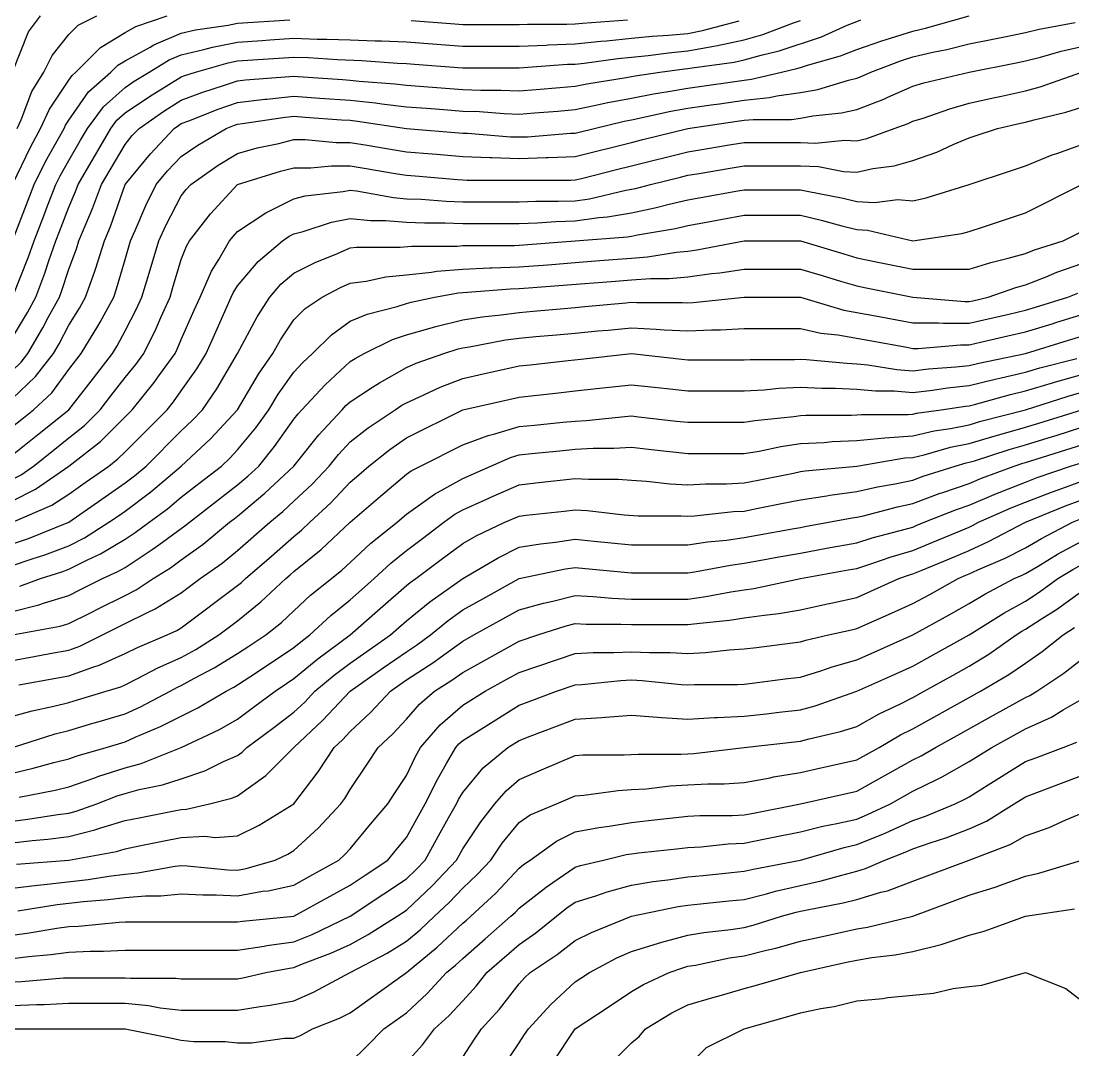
# Model space of a CAD drawing. Header units: inches. Extents: x 794995 to 811195, y 2485918 to 2508058.
# Drawn here: x 806880 to 807440, y 2499137 to 2499686 of the extents above; entities that cross this region are included whole.
import ezdxf

# ---------------------------------------------------------------- set-up
doc = ezdxf.new("R2010")
doc.units = ezdxf.units.IN
doc.header["$MEASUREMENT"] = 0
doc.layers.add('contour', color=7, linetype='Continuous')

msp = doc.modelspace()

# ---------------------------------------------------------------- linework, layer by layer
at = {"layer": 'contour'}
for points in [[(806875.16, 2499658.36), (806883.73, 2499679.79), (806890.16, 2499688.36)], [(806875.16, 2499598.36), (806884.89, 2499618.63), (806890.16, 2499628.36), (806894.87, 2499638.65), (806905.16, 2499654.08), (806906.92, 2499656.6), (806908.91, 2499658.36), (806922.03, 2499671.49), (806935.16, 2499679.36), (806940.97, 2499682.56), (806957.66, 2499688.36)], [(806875.16, 2499484.36), (806887.47, 2499496.05), (806896.98, 2499508.36), (806900.02, 2499513.5), (806905.16, 2499523.36), (806910.97, 2499532.56), (806914.16, 2499538.36), (806919.01, 2499552.21), (806919.64, 2499553.88), (806924.25, 2499568.36), (806927.42, 2499576.1), (806935.16, 2499598.36), (806948.71, 2499614.81), (806961.41, 2499628.36), (806963.62, 2499629.9), (806965.16, 2499630.86), (806969.16, 2499632.36), (806984.87, 2499638.65), (806995.16, 2499642.21), (807009.64, 2499643.88), (807010.76, 2499643.96), (807025.16, 2499645.5), (807039.01, 2499644.51), (807055.16, 2499643.36), (807068.71, 2499641.91), (807072.12, 2499641.4), (807085.16, 2499639.9), (807095.87, 2499639.08), (807105.16, 2499638.36), (807115.16, 2499637.59), (807124.05, 2499637.25), (807137.33, 2499636.19), (807145.16, 2499635.86), (807153.34, 2499636.54), (807165.93, 2499637.59), (807175.16, 2499638.36), (807187.79, 2499640.99), (807191.61, 2499641.91), (807205.16, 2499644.51), (807216.77, 2499646.75), (807224.72, 2499647.93), (807235.16, 2499649.79), (807242.66, 2499650.86), (807260.16, 2499653.36), (807265.16, 2499654.08), (807269.03, 2499654.49), (807285.16, 2499658.36), (807293.28, 2499660.24), (807295.16, 2499660.86), (807298.91, 2499662.11), (807316.59, 2499666.93), (807325.16, 2499670.36), (807338.49, 2499675.03), (807343.16, 2499676.36), (807355.16, 2499680.18), (807361.83, 2499681.69), (807385.16, 2499688.36)], [(806877.66, 2499628.36), (806879.77, 2499632.98), (806885.5, 2499648.02), (806891.83, 2499658.36), (806896.27, 2499667.25), (806905.16, 2499678.36), (806910.16, 2499683.36), (806920.16, 2499688.36)], [(806875.16, 2499568.36), (806883.49, 2499590.03), (806886.7, 2499598.36), (806892.85, 2499610.67), (806899.7, 2499622.91), (806902.66, 2499628.36), (806903.45, 2499630.08), (806905.16, 2499632.65), (806915.75, 2499647.77), (806927.66, 2499658.36), (806931.41, 2499662.11), (806935.16, 2499664.36), (806948.49, 2499671.7), (806950.56, 2499672.96), (806965.16, 2499679.13), (806972.66, 2499680.86), (806990.16, 2499683.36), (806995.16, 2499684.36), (807023.02, 2499686.22)], [(806875.16, 2499499.36), (806879.77, 2499503.75), (806883.34, 2499508.36), (806891.44, 2499522.08), (806894.25, 2499527.45), (806900.16, 2499538.36), (806901.52, 2499542), (806905.16, 2499553.36), (806909.3, 2499564.22), (806910.61, 2499568.36), (806914.39, 2499577.59), (806917.89, 2499585.63), (806922.66, 2499598.36), (806927.26, 2499606.26), (806935.16, 2499619.79), (806939.03, 2499624.49), (806942.66, 2499628.36), (806955.93, 2499637.59), (806965.16, 2499643.36), (806976.07, 2499647.45), (806988.1, 2499651.3), (806995.16, 2499653.75), (806999.3, 2499654.22), (807022.76, 2499655.96), (807025.16, 2499656.22), (807027.47, 2499656.05), (807051.16, 2499654.36), (807055.16, 2499654.08), (807059.96, 2499653.56), (807078.95, 2499652.15), (807085.16, 2499651.44), (807115.16, 2499649.13), (807124.76, 2499648.76), (807135.56, 2499648.76), (807145.16, 2499648.36), (807154.39, 2499649.13), (807166.98, 2499650.18), (807175.16, 2499650.86), (807181.37, 2499652.15), (807202.3, 2499655.5), (807205.16, 2499656.05), (807207.09, 2499656.43), (807220.16, 2499658.36), (807233.45, 2499660.08), (807235.16, 2499660.24), (807237.47, 2499660.67), (807259.87, 2499663.66), (807265.16, 2499664.79), (807274.16, 2499667.36), (807283.91, 2499669.61), (807306.41, 2499677.11), (807320.16, 2499683.36), (807325.16, 2499685.36), (807327.38, 2499686.14)], [(806875.16, 2499516.93), (806883.27, 2499530.25), (806887.66, 2499538.36), (806892.43, 2499551.09), (806894.57, 2499557.77), (806898.24, 2499568.36), (806900.16, 2499573.36), (806905.16, 2499586.36), (806908.8, 2499594.72), (806910.16, 2499598.36), (806917.16, 2499610.36), (806919.37, 2499614.15), (806927.66, 2499628.36), (806930.87, 2499632.65), (806935.16, 2499636.54), (806948.13, 2499645.39), (806958.49, 2499651.69), (806965.16, 2499655.86), (806966.98, 2499656.54), (806972.66, 2499658.36), (806990.16, 2499663.36), (806995.16, 2499664.36), (807025.16, 2499666.36), (807032.9, 2499666.1), (807048.49, 2499665.03), (807061.37, 2499664.57), (807080.36, 2499663.16), (807085.16, 2499662.98), (807089.45, 2499662.65), (807112.66, 2499660.86), (807115.16, 2499660.67), (807145.16, 2499660.67), (807147.56, 2499660.76), (807171.02, 2499662.5), (807175.16, 2499662.65), (807179.96, 2499663.16), (807197.89, 2499665.63), (807205.16, 2499666.36), (807214.05, 2499667.25), (807224.87, 2499668.65), (807235.16, 2499669.61), (807249.01, 2499672.21), (807251.04, 2499672.48), (807265.16, 2499675.5), (807275.16, 2499678.36), (807291.41, 2499684.61), (807295.16, 2499685.86)], [(806875.16, 2499538.36), (806883.73, 2499559.79), (806886.7, 2499568.36), (806891.83, 2499581.7), (806893.91, 2499587.11), (806898.24, 2499598.36), (806900.54, 2499602.98), (806905.16, 2499611.22), (806911.47, 2499622.05), (806915.16, 2499628.36), (806923.73, 2499639.79), (806935.16, 2499650.18), (806940.02, 2499653.5), (806948.02, 2499658.36), (806958.67, 2499664.85), (806965.16, 2499667.59), (806977.16, 2499670.36), (806981.83, 2499671.7), (806995.16, 2499674.36), (807008.28, 2499675.24), (807012.3, 2499675.5), (807025.16, 2499676.36), (807037.57, 2499675.95), (807042.74, 2499675.95), (807055.16, 2499675.5), (807068.49, 2499675.03), (807071.83, 2499675.03), (807085.16, 2499674.51), (807115.16, 2499672.21), (807145.16, 2499672.21), (807159.56, 2499672.76), (807160.68, 2499672.84), (807175.16, 2499673.36), (807188.71, 2499674.81), (807191.83, 2499675.03), (807205.16, 2499676.36), (807216.07, 2499677.45), (807224.81, 2499678.02), (807235.16, 2499678.99), (807243.05, 2499680.47), (807262.43, 2499685.63)], [(806875.16, 2499469.36), (806880.16, 2499473.36), (806886.41, 2499478.36), (806896.07, 2499487.45), (806905.16, 2499499.79), (806911.83, 2499508.36), (806920.68, 2499522.84), (806921.83, 2499525.03), (806929.16, 2499538.36), (806930.71, 2499542.81), (806935.16, 2499558.36), (806938.16, 2499568.36), (806940.61, 2499573.82), (806946.27, 2499587.25), (806951.83, 2499598.36), (806957.89, 2499605.63), (806965.16, 2499613.36), (806974.05, 2499619.47), (806989.16, 2499628.36), (806993.45, 2499630.08), (806995.16, 2499630.67), (806997.77, 2499630.97), (807019.35, 2499634.17), (807025.16, 2499634.79), (807031.16, 2499634.36), (807050.54, 2499632.98), (807055.16, 2499632.65), (807059.03, 2499632.23), (807085.16, 2499628.36), (807115.16, 2499625.86), (807117.77, 2499625.75), (807140.71, 2499623.92), (807145.16, 2499623.75), (807149.6, 2499623.92), (807172.55, 2499625.75), (807175.16, 2499625.86), (807177.16, 2499626.36), (807185.16, 2499628.36), (807201.29, 2499632.23), (807205.16, 2499632.98), (807210.87, 2499634.08), (807226.07, 2499637.45), (807235.16, 2499639.08), (807247.66, 2499640.86), (807252.03, 2499641.49), (807265.16, 2499643.36), (807278.71, 2499644.81), (807282.53, 2499645.73), (807295.16, 2499647.45), (807304.39, 2499649.13), (807320.87, 2499654.08), (807325.16, 2499655.03), (807327.56, 2499655.96), (807332.66, 2499658.36), (807348.95, 2499664.57), (807355.16, 2499666.54), (807365.75, 2499668.95), (807373.16, 2499670.36), (807385.16, 2499673.36), (807397.66, 2499675.86), (807403.91, 2499677.11), (807415.16, 2499679.36), (807422.36, 2499681.16), (807441.63, 2499684.83)], [(807087.66, 2499685.86), (807110.87, 2499684.08), (807115.16, 2499683.75), (807145.16, 2499683.75), (807149.6, 2499683.92), (807170.71, 2499683.92), (807175.16, 2499684.08), (807179.03, 2499684.49), (807202.94, 2499686.14)], [(806875.16, 2499454.36), (806888.49, 2499465.03), (806905.16, 2499478.36), (806918.28, 2499495.24), (806928.49, 2499508.36), (806931.02, 2499512.5), (806935.16, 2499520.36), (806941.37, 2499532.15), (806944.16, 2499538.36), (806948.02, 2499551.22), (806953.16, 2499568.36), (806956.88, 2499576.64), (806965.16, 2499592.36), (806967.77, 2499595.75), (806970.16, 2499598.36), (806984.81, 2499608.71), (806995.16, 2499615.03), (807005.59, 2499617.93), (807017.16, 2499620.36), (807025.16, 2499622.36), (807031.16, 2499622.36), (807047.66, 2499620.86), (807055.16, 2499620.86), (807064.16, 2499619.36), (807074.45, 2499617.65), (807085.16, 2499615.86), (807098.79, 2499614.72), (807101.31, 2499614.51), (807115.16, 2499613.36), (807129.56, 2499612.76), (807130.76, 2499612.76), (807145.16, 2499612.21), (807159.56, 2499612.76), (807160.76, 2499612.76), (807175.16, 2499613.36), (807187.16, 2499616.36), (807195.16, 2499618.36), (807205.16, 2499620.86), (807211.16, 2499622.36), (807235.16, 2499628.36), (807261.41, 2499632.11), (807265.16, 2499632.65), (807269.96, 2499633.16), (807290.36, 2499633.16), (807295.16, 2499633.82), (807301.83, 2499635.03), (807316.98, 2499636.54), (807325.16, 2499638.36), (807339.56, 2499643.96), (807341.83, 2499645.03), (807355.16, 2499650.86), (807360.87, 2499652.65), (807385.16, 2499658.36), (807410.16, 2499663.36), (807415.16, 2499664.36), (807423.16, 2499666.36), (807434.05, 2499669.47), (807445.16, 2499672)], [(806875.16, 2499441.44), (806879.77, 2499443.75), (806886.41, 2499448.36), (806896.83, 2499456.69), (806905.16, 2499463.36), (806913.49, 2499470.03), (806921.83, 2499478.36), (806927.66, 2499485.86), (806935.16, 2499495.5), (806940.97, 2499502.56), (806945.16, 2499508.36), (806951.83, 2499521.7), (806954.25, 2499527.45), (806959.16, 2499538.36), (806960.54, 2499542.98), (806965.16, 2499558.36), (806967.89, 2499565.63), (806969.45, 2499568.36), (806980.76, 2499582.76), (806995.16, 2499598.36), (807017.96, 2499605.56), (807025.16, 2499607.36), (807034.16, 2499607.36), (807045.16, 2499608.36), (807055.16, 2499608.36), (807063.73, 2499606.93), (807079.16, 2499604.36), (807085.16, 2499603.36), (807089.77, 2499602.98), (807112.43, 2499601.09), (807115.16, 2499600.86), (807117.56, 2499600.76), (807142.76, 2499600.76), (807145.16, 2499600.67), (807147.56, 2499600.76), (807172.76, 2499600.76), (807175.16, 2499600.86), (807178.49, 2499601.69), (807197.16, 2499606.36), (807205.16, 2499608.36), (807235.16, 2499615.86), (807245.87, 2499617.65), (807256.16, 2499619.36), (807265.16, 2499620.86), (807295.16, 2499620.86), (807302.98, 2499620.54), (807318.84, 2499622.05), (807325.16, 2499621.69), (807330.61, 2499622.91), (807345.16, 2499628.36), (807352.55, 2499630.97), (807355.16, 2499632.11), (807360.61, 2499633.82), (807374.72, 2499638.8), (807385.16, 2499641.7), (807398.79, 2499644.72), (807402.3, 2499645.5), (807415.16, 2499648.36), (807422.98, 2499650.54), (807445.16, 2499658.36)], [(806875.16, 2499429.9), (806887.47, 2499436.05), (806905.16, 2499448.36), (806922.03, 2499461.49), (806935.16, 2499474.61), (806938.91, 2499478.36), (806950.68, 2499492.84), (806953.16, 2499496.36), (806961.83, 2499508.36), (806962.94, 2499510.58), (806965.16, 2499515.86), (806972.08, 2499531.44), (806975.16, 2499538.36), (806981.31, 2499552.21), (806985.16, 2499558.36), (806990.87, 2499568.36), (806992.76, 2499570.76), (806995.16, 2499573.36), (807010.16, 2499583.36), (807025.16, 2499590.86), (807031.16, 2499592.36), (807051.41, 2499594.61), (807055.16, 2499595.36), (807058.49, 2499595.03), (807078.24, 2499591.44), (807085.16, 2499590.86), (807092.98, 2499590.54), (807106.27, 2499589.47), (807115.16, 2499589.13), (807145.16, 2499589.13), (807154.05, 2499589.47), (807166.27, 2499589.47), (807175.16, 2499589.79), (807182.66, 2499590.86), (807202.16, 2499595.36), (807205.16, 2499595.86), (807207.23, 2499596.29), (807215.16, 2499598.36), (807231.16, 2499602.36), (807235.16, 2499603.36), (807241.16, 2499604.36), (807256.59, 2499606.93), (807265.16, 2499608.36), (807295.16, 2499608.36), (807304.76, 2499607.96), (807318.1, 2499605.42), (807325.16, 2499605.03), (807333.73, 2499606.93), (807345.16, 2499608.36), (807355.16, 2499611.22), (807367.79, 2499615.73), (807376.59, 2499619.79), (807385.16, 2499623.36), (807388.91, 2499624.61), (807400.16, 2499628.36), (807412.43, 2499631.09), (807415.16, 2499631.69), (807419.77, 2499632.98), (807436.59, 2499636.93), (807445.16, 2499639.61)], [(806875.16, 2499418.36), (806896.07, 2499427.45), (806905.16, 2499433.36), (806913.98, 2499439.54), (806926.59, 2499448.36), (806931.41, 2499452.11), (806935.16, 2499455.86), (806957.66, 2499478.36), (806961.02, 2499482.5), (806965.16, 2499488.36), (806973.44, 2499500.09), (806978.49, 2499508.36), (806983.62, 2499519.9), (806989.16, 2499532.36), (806991.83, 2499538.36), (806992.85, 2499540.67), (806995.16, 2499544.36), (807006.07, 2499557.45), (807019.16, 2499568.36), (807022.66, 2499570.86), (807025.16, 2499572.11), (807030.16, 2499573.36), (807045.16, 2499578.36), (807055.16, 2499580.36), (807066.07, 2499579.27), (807074.25, 2499579.27), (807085.16, 2499578.36), (807094.76, 2499577.96), (807105.56, 2499577.96), (807115.16, 2499577.59), (807145.16, 2499577.59), (807154.76, 2499577.96), (807164.81, 2499578.71), (807175.16, 2499579.08), (807187.66, 2499580.86), (807192.3, 2499581.22), (807205.16, 2499583.36), (807217.57, 2499585.95), (807224.57, 2499587.77), (807235.16, 2499590.18), (807242.08, 2499591.44), (807261.83, 2499595.03), (807265.16, 2499595.63), (807295.16, 2499595.63), (807298.69, 2499594.83), (807317.96, 2499591.16), (807325.16, 2499589.36), (807334.63, 2499588.89), (807347.16, 2499590.36), (807355.16, 2499589.79), (807362.22, 2499591.3), (807385.16, 2499598.36), (807407.66, 2499605.86), (807415.16, 2499608.36), (807429.28, 2499614.24), (807431.83, 2499615.03), (807445.16, 2499619.79)], [(806875.16, 2499406.82), (806883.73, 2499409.79), (806905.16, 2499418.36), (806922.81, 2499430.71), (806935.16, 2499439.36), (806940.3, 2499443.22), (806946.41, 2499448.36), (806965.16, 2499467.11), (806970.97, 2499472.56), (806976.41, 2499478.36), (806984.05, 2499489.47), (806995.16, 2499508.36), (807005.59, 2499527.93), (807012.3, 2499538.36), (807018.24, 2499545.28), (807025.16, 2499551.22), (807036.59, 2499556.93), (807048.49, 2499561.69), (807055.16, 2499564.61), (807058.49, 2499565.03), (807081.83, 2499565.03), (807087.89, 2499565.63), (807112.43, 2499565.63), (807115.16, 2499565.86), (807117.56, 2499565.96), (807142.76, 2499565.96), (807145.16, 2499566.05), (807175.16, 2499568.36), (807203.02, 2499570.5), (807205.16, 2499570.86), (807208.32, 2499571.52), (807228.49, 2499575.03), (807235.16, 2499576.54), (807245.16, 2499578.36), (807253.62, 2499579.9), (807265.16, 2499582), (807295.16, 2499582), (807306.27, 2499579.47), (807317.16, 2499576.36), (807325.16, 2499574.36), (807330.87, 2499574.08), (807355.16, 2499568.36), (807381.16, 2499572.36), (807385.16, 2499573.36), (807392.66, 2499575.86), (807415.16, 2499583.36), (807445.16, 2499598.36)], [(806875.16, 2499395.28), (806885.75, 2499398.95), (806892.43, 2499401.09), (806905.16, 2499405.86), (806913.49, 2499410.03), (806926.59, 2499418.36), (806931.63, 2499421.89), (806935.16, 2499424.36), (806948.87, 2499434.65), (806965.16, 2499448.36), (806980.68, 2499462.84), (806995.16, 2499478.36), (807006.27, 2499497.25), (807013.91, 2499508.36), (807017.96, 2499515.56), (807025.16, 2499526.36), (807031.16, 2499532.36), (807040.16, 2499538.36), (807049.94, 2499543.58), (807055.16, 2499545.86), (807063.73, 2499546.93), (807074.25, 2499549.27), (807085.16, 2499550.36), (807098.49, 2499551.7), (807101.31, 2499552.21), (807115.16, 2499553.36), (807129.56, 2499553.96), (807130.76, 2499553.96), (807145.16, 2499554.51), (807158.02, 2499555.5), (807162.66, 2499555.86), (807175.16, 2499556.82), (807185.87, 2499557.65), (807195.16, 2499558.36), (807205.16, 2499559.13), (807213.73, 2499559.79), (807229.16, 2499562.36), (807235.16, 2499562.91), (807239.96, 2499563.56), (807265.16, 2499568.36), (807295.16, 2499568.36), (807318.24, 2499561.44), (807325.16, 2499559.36), (807336.41, 2499557.11), (807342.66, 2499555.86), (807355.16, 2499553.36), (807385.16, 2499553.36), (807396.59, 2499556.93), (807405.93, 2499559.13), (807415.16, 2499561.69), (807419.96, 2499563.56), (807435.16, 2499568.36), (807445.16, 2499573.36)], [(806879.16, 2499384.36), (806890.16, 2499388.36), (806901.52, 2499392), (806905.16, 2499393.36), (806915.16, 2499398.36), (806922.03, 2499401.49), (806935.16, 2499409.36), (806940.61, 2499412.91), (806948.02, 2499418.36), (806957.89, 2499425.63), (806965.16, 2499431.7), (806974.53, 2499438.99), (806986.59, 2499448.36), (806991.02, 2499452.5), (806995.16, 2499456.93), (807004.84, 2499468.68), (807011.83, 2499478.36), (807016.88, 2499486.64), (807025.16, 2499498.36), (807029.96, 2499503.56), (807035.16, 2499508.36), (807045.16, 2499518.36), (807055.16, 2499525.5), (807064.16, 2499529.36), (807080.16, 2499533.36), (807085.16, 2499535.03), (807087.77, 2499535.75), (807100.16, 2499538.36), (807112.85, 2499540.67), (807115.16, 2499540.86), (807117.77, 2499540.97), (807140.71, 2499542.81), (807145.16, 2499542.98), (807150.16, 2499543.36), (807168.73, 2499544.79), (807196.59, 2499546.93), (807205.16, 2499547.59), (807215.16, 2499548.36), (807225.16, 2499548.36), (807235.16, 2499549.27), (807247.79, 2499550.99), (807252.12, 2499551.4), (807265.16, 2499553.36), (807295.16, 2499553.36), (807306.7, 2499549.9), (807316.59, 2499546.93), (807325.16, 2499544.36), (807330.16, 2499543.36), (807355.16, 2499538.36), (807382.85, 2499536.05), (807385.16, 2499536.05), (807387.03, 2499536.49), (807395.16, 2499538.36), (807409.94, 2499543.58), (807415.16, 2499545.03), (807426.07, 2499549.27), (807431.83, 2499551.7), (807445.16, 2499556.36)], [(806875.16, 2499370.86), (806889.16, 2499374.36), (806892.3, 2499375.5), (806905.16, 2499379.36), (806911.16, 2499382.36), (806923.16, 2499388.36), (806931.41, 2499392.11), (806935.16, 2499394.36), (806949.7, 2499403.82), (806953.16, 2499406.36), (806965.16, 2499415.03), (806967.09, 2499416.43), (806969.45, 2499418.36), (806983.91, 2499429.61), (806995.16, 2499438.36), (807000.61, 2499442.91), (807006.41, 2499448.36), (807014.81, 2499458.71), (807025.16, 2499473.36), (807027.38, 2499476.14), (807029.45, 2499478.36), (807041.83, 2499491.7), (807055.16, 2499504.08), (807057.77, 2499505.75), (807062.66, 2499508.36), (807077.66, 2499515.86), (807085.16, 2499518.36), (807099.01, 2499522.21), (807100.76, 2499522.76), (807115.16, 2499526.36), (807125.59, 2499527.93), (807135.69, 2499528.89), (807145.16, 2499530.18), (807152.66, 2499530.86), (807169.16, 2499532.36), (807175.16, 2499532.91), (807180.16, 2499533.36), (807202.16, 2499535.36), (807205.16, 2499535.63), (807208.02, 2499535.5), (807232.3, 2499535.5), (807235.16, 2499535.36), (807238.02, 2499535.5), (807265.16, 2499538.36), (807295.16, 2499538.36), (807318.24, 2499531.44), (807335.16, 2499528.36), (807343.62, 2499526.82), (807355.16, 2499524.72), (807368.79, 2499524.72), (807371.31, 2499524.51), (807385.16, 2499524.51), (807406.16, 2499529.36), (807415.16, 2499531.44), (807420.45, 2499533.07), (807437.66, 2499538.36), (807442.94, 2499540.58)], [(806875.16, 2499358.36), (806900.54, 2499362.98), (806905.16, 2499364.36), (806917.16, 2499370.36), (806921.16, 2499372.36), (806935.16, 2499379.36), (806941.16, 2499382.36), (806950.16, 2499388.36), (806959.35, 2499394.17), (806965.16, 2499398.36), (806976.77, 2499406.75), (806990.87, 2499418.36), (806993.28, 2499420.24), (806995.16, 2499421.69), (807009.7, 2499433.82), (807025.16, 2499448.36), (807038.49, 2499465.03), (807050.87, 2499478.36), (807052.94, 2499480.58), (807055.16, 2499482.65), (807067.16, 2499490.36), (807070.76, 2499492.76), (807085.16, 2499500.86), (807090.38, 2499503.14), (807105.16, 2499508.36), (807112.76, 2499510.76), (807115.16, 2499511.36), (807118.69, 2499511.89), (807137.96, 2499515.56), (807145.16, 2499516.54), (807154.16, 2499517.36), (807165.16, 2499518.36), (807175.16, 2499519.27), (807187.16, 2499520.36), (807192.66, 2499520.86), (807205.16, 2499522), (807218.2, 2499521.4), (807222.53, 2499520.99), (807235.16, 2499520.36), (807247.79, 2499520.99), (807252.53, 2499520.99), (807265.16, 2499521.7), (807295.16, 2499521.7), (807306.07, 2499519.27), (807315.16, 2499518.36), (807332.08, 2499515.28), (807351.83, 2499511.69), (807355.16, 2499511.09), (807357.89, 2499511.09), (807380.54, 2499512.98), (807385.16, 2499512.98), (807391.16, 2499514.36), (807405.78, 2499517.74), (807415.16, 2499519.9), (807429.28, 2499524.24), (807431.83, 2499525.03), (807445.16, 2499529.13)], [(806875.16, 2499344.72), (806886.7, 2499346.82), (806895.16, 2499348.36), (806905.16, 2499350.18), (806911.16, 2499352.36), (806923.16, 2499358.36), (806935.16, 2499364.36), (806947.16, 2499370.36), (806951.31, 2499372.21), (806965.16, 2499380.86), (806969.45, 2499384.08), (806975.16, 2499388.36), (806986.88, 2499396.64), (806995.16, 2499403.36), (807012.3, 2499418.36), (807019.35, 2499424.17), (807025.16, 2499429.61), (807034.84, 2499438.68), (807043.91, 2499448.36), (807048.95, 2499454.57), (807055.16, 2499461.22), (807064.76, 2499468.76), (807079.16, 2499478.36), (807082.76, 2499480.76), (807085.16, 2499482.11), (807091.83, 2499485.03), (807103.16, 2499490.36), (807115.16, 2499495.03), (807126.07, 2499497.45), (807136.59, 2499499.79), (807145.16, 2499501.69), (807151.16, 2499502.36), (807171.41, 2499504.61), (807178.16, 2499505.36), (807205.16, 2499508.36), (807235.16, 2499505.03), (807265.16, 2499505.03), (807268.32, 2499505.2), (807292, 2499505.2), (807295.16, 2499505.36), (807298.32, 2499505.2), (807319.94, 2499503.14), (807325.16, 2499502.91), (807331.16, 2499502.36), (807346.59, 2499499.79), (807355.16, 2499499.13), (807363.44, 2499500.09), (807377.96, 2499501.16), (807385.16, 2499501.93), (807390.3, 2499503.22), (807415.16, 2499508.36), (807438.1, 2499515.42), (807445.16, 2499517.59)], [(806878.49, 2499331.69), (806898.24, 2499335.28), (806905.16, 2499336.54), (806918.02, 2499341.22), (806921.31, 2499342.21), (806935.16, 2499348.36), (806941.83, 2499351.69), (806957.66, 2499358.36), (806962.85, 2499360.67), (806965.16, 2499362.11), (806995.16, 2499384.61), (806997.23, 2499386.29), (806999.45, 2499388.36), (807013.16, 2499400.36), (807025.16, 2499410.86), (807029.3, 2499414.22), (807033.73, 2499418.36), (807044.81, 2499428.71), (807055.16, 2499439.79), (807059.77, 2499443.75), (807065.16, 2499448.36), (807076.27, 2499457.25), (807085.16, 2499463.36), (807115.16, 2499478.36), (807139.7, 2499483.82), (807145.16, 2499485.03), (807166.16, 2499487.36), (807175.16, 2499488.36), (807186.41, 2499489.61), (807193.16, 2499490.36), (807205.16, 2499491.7), (807217.16, 2499490.36), (807223.91, 2499489.61), (807235.16, 2499488.36), (807265.16, 2499488.36), (807275.75, 2499488.95), (807283.73, 2499489.79), (807295.16, 2499490.36), (807306.59, 2499489.79), (807313.73, 2499489.79), (807325.16, 2499489.27), (807335.16, 2499488.36), (807345.16, 2499488.36), (807355.16, 2499487.59), (807365.59, 2499488.8), (807373.55, 2499489.97), (807385.16, 2499491.22), (807398.87, 2499494.65), (807402.12, 2499495.32), (807415.16, 2499498.36), (807422.85, 2499500.67), (807442.55, 2499505.75)], [(806862.12, 2499311.4), (806885.59, 2499317.93), (806897.16, 2499320.36), (806905.16, 2499322.36), (806909.77, 2499323.75), (806925.16, 2499328.36), (806932.85, 2499330.67), (806935.16, 2499331.69), (806941.83, 2499335.03), (806952.74, 2499340.77), (806965.16, 2499346.36), (806972.9, 2499350.62), (806985.16, 2499358.36), (806990.87, 2499362.65), (806995.16, 2499365.86), (807007.57, 2499375.95), (807020.87, 2499388.36), (807023.16, 2499390.36), (807025.16, 2499392.11), (807039.64, 2499403.88), (807055.16, 2499418.36), (807071.31, 2499432.21), (807085.16, 2499444.08), (807087.66, 2499445.86), (807092.66, 2499448.36), (807115.16, 2499459.61), (807128.79, 2499464.72), (807132.3, 2499465.5), (807145.16, 2499469.36), (807153.34, 2499470.18), (807168.49, 2499471.69), (807175.16, 2499472.36), (807180.87, 2499472.65), (807201.63, 2499474.83), (807205.16, 2499475.03), (807208.91, 2499474.61), (807229.16, 2499472.36), (807235.16, 2499471.69), (807265.16, 2499471.69), (807270.87, 2499472.65), (807291.63, 2499474.83), (807295.16, 2499475.36), (807298.02, 2499475.5), (807322.3, 2499475.5), (807325.16, 2499475.63), (807327.66, 2499475.86), (807352.66, 2499475.86), (807355.16, 2499476.05), (807357.03, 2499476.49), (807370.16, 2499478.36), (807383.22, 2499480.3), (807385.16, 2499480.5), (807388.02, 2499481.22), (807407.05, 2499486.47), (807415.16, 2499488.36), (807429.44, 2499492.65), (807430.53, 2499493), (807445.16, 2499497.11)], [(806875.16, 2499298.36), (806897.96, 2499305.56), (806905.16, 2499307.36), (806918.02, 2499311.22), (806921.31, 2499312.21), (806935.16, 2499316.36), (806943.44, 2499320.09), (806959.16, 2499328.36), (806963.09, 2499330.43), (806965.16, 2499331.36), (806971.83, 2499335.03), (806982.74, 2499340.77), (806995.16, 2499348.36), (807001.16, 2499352.36), (807010.16, 2499358.36), (807018.49, 2499365.03), (807025.16, 2499371.22), (807034.05, 2499379.47), (807045.16, 2499388.36), (807050.71, 2499392.81), (807055.16, 2499396.93), (807066.27, 2499407.25), (807080.16, 2499418.36), (807082.85, 2499420.67), (807085.16, 2499422.65), (807100.16, 2499433.36), (807115.16, 2499441.69), (807130.16, 2499448.36), (807140.54, 2499452.98), (807145.16, 2499454.36), (807151.83, 2499455.03), (807166.98, 2499456.54), (807175.16, 2499457.36), (807184.63, 2499457.84), (807195.69, 2499457.84), (807205.16, 2499458.36), (807214.16, 2499457.36), (807235.16, 2499455.03), (807265.16, 2499455.03), (807273.16, 2499456.36), (807284.72, 2499458.8), (807295.16, 2499460.36), (807307.79, 2499460.99), (807312.12, 2499461.4), (807325.16, 2499462), (807340.16, 2499463.36), (807355.16, 2499464.51), (807366.41, 2499467.11), (807375.16, 2499468.36), (807385.16, 2499470.36), (807391.31, 2499472.21), (807415.16, 2499478.36), (807437.84, 2499485.68), (807445.16, 2499487.74)], [(806875.16, 2499284.72), (806886.27, 2499287.25), (806897.16, 2499290.36), (806905.16, 2499292.36), (806909.6, 2499293.92), (806925.16, 2499298.36), (806935.16, 2499301.36), (806940.61, 2499303.82), (806954.05, 2499309.47), (806965.16, 2499315.03), (806974.05, 2499319.47), (806989.16, 2499328.36), (806993.09, 2499330.43), (806995.16, 2499331.69), (807005.16, 2499338.36), (807025.16, 2499351.69), (807028.8, 2499354.72), (807033.73, 2499358.36), (807044.81, 2499368.71), (807055.16, 2499377.11), (807061.16, 2499382.36), (807068.02, 2499388.36), (807076.88, 2499396.64), (807085.16, 2499403.36), (807093.73, 2499409.79), (807105.16, 2499418.36), (807110.87, 2499422.65), (807115.16, 2499425.03), (807127.16, 2499430.36), (807131.31, 2499432.21), (807145.16, 2499438.36), (807154.16, 2499439.36), (807175.16, 2499441.69), (807182.22, 2499441.3), (807198.1, 2499441.3), (807205.16, 2499440.86), (807213.16, 2499440.36), (807225.69, 2499438.89), (807235.16, 2499438.36), (807244.63, 2499438.89), (807255.69, 2499438.89), (807265.16, 2499439.36), (807272.66, 2499440.86), (807291.41, 2499444.61), (807295.16, 2499445.36), (807297.77, 2499445.75), (807325.16, 2499448.36), (807350.87, 2499452.65), (807355.16, 2499452.98), (807361.16, 2499454.36), (807375.16, 2499458.36), (807385.16, 2499460.36), (807399.01, 2499464.51), (807402.12, 2499465.32), (807415.16, 2499468.99), (807422.3, 2499471.22), (807445.16, 2499478.36)], [(806878.69, 2499271.89), (806897.96, 2499275.56), (806905.16, 2499277.36), (806919.01, 2499282.21), (806920.68, 2499282.84), (806935.16, 2499287.45), (806943.73, 2499289.79), (806965.16, 2499298.36), (806985.56, 2499307.96), (806995.16, 2499313.36), (807003.73, 2499319.79), (807015.16, 2499328.36), (807021.16, 2499332.36), (807025.16, 2499335.03), (807037.89, 2499345.63), (807055.16, 2499358.36), (807071.16, 2499372.36), (807085.16, 2499384.61), (807087.23, 2499386.29), (807090.16, 2499388.36), (807104.45, 2499399.08), (807115.16, 2499407.11), (807122.36, 2499411.16), (807137.66, 2499418.36), (807145.16, 2499421.69), (807148.91, 2499422.11), (807169.16, 2499424.36), (807175.16, 2499425.03), (807181.47, 2499424.68), (807201.16, 2499422.36), (807208.69, 2499421.89), (807231.63, 2499421.89), (807235.16, 2499421.69), (807238.69, 2499421.89), (807259.44, 2499424.08), (807265.16, 2499424.36), (807272.66, 2499425.86), (807285.16, 2499428.36), (807295.16, 2499430.36), (807309.28, 2499432.48), (807310.76, 2499432.76), (807325.16, 2499434.72), (807336.27, 2499437.25), (807345.69, 2499438.89), (807355.16, 2499440.86), (807360.61, 2499442.91), (807377.66, 2499448.36), (807383.49, 2499450.03), (807385.16, 2499450.36), (807388.02, 2499451.22), (807406.38, 2499457.14), (807415.16, 2499459.61), (807429.44, 2499464.08), (807431.52, 2499464.72), (807445.16, 2499468.99)], [(806875.16, 2499259.13), (806883.44, 2499260.09), (806899.44, 2499262.65), (806905.16, 2499263.36), (806909.16, 2499264.36), (806920.16, 2499268.36), (806931.02, 2499272.5), (806935.16, 2499273.82), (806942.66, 2499275.86), (806955.16, 2499278.36), (806965.16, 2499281.7), (806977.66, 2499285.86), (806987.66, 2499290.86), (806995.16, 2499294.08), (806997.66, 2499295.86), (807000.16, 2499298.36), (807014.45, 2499309.08), (807025.16, 2499317.11), (807030.97, 2499322.56), (807036.41, 2499328.36), (807046.59, 2499336.93), (807055.16, 2499343.36), (807063.98, 2499349.54), (807076.59, 2499358.36), (807081.16, 2499362.36), (807085.16, 2499365.86), (807097.57, 2499375.95), (807115.16, 2499388.36), (807134.05, 2499399.47), (807145.16, 2499405.03), (807156.59, 2499406.93), (807164.57, 2499407.77), (807175.16, 2499409.36), (807185.16, 2499408.36), (807194.25, 2499407.45), (807205.16, 2499406.36), (807235.16, 2499406.36), (807245.59, 2499407.93), (807255.69, 2499408.89), (807265.16, 2499410.18), (807272.08, 2499411.44), (807291.83, 2499415.03), (807295.16, 2499415.63), (807297.47, 2499416.05), (807310.16, 2499418.36), (807322.76, 2499420.76), (807325.16, 2499421.09), (807328.69, 2499421.89), (807346.88, 2499426.64), (807355.16, 2499428.36), (807369.7, 2499433.82), (807371.04, 2499434.24), (807385.16, 2499439.13), (807391.64, 2499441.87), (807409.16, 2499448.36), (807413.7, 2499449.82), (807415.16, 2499450.24), (807417.89, 2499451.09), (807436.59, 2499456.93), (807445.16, 2499459.61)], [(806875.16, 2499247.59), (806885.59, 2499248.8), (806894.05, 2499249.47), (806905.16, 2499250.86), (806919.16, 2499254.36), (806922.3, 2499255.5), (806935.16, 2499259.36), (806942.66, 2499260.86), (806961.41, 2499264.61), (806965.16, 2499265.36), (806968.02, 2499265.5), (806980.16, 2499268.36), (806992.16, 2499271.36), (806995.16, 2499272.65), (807010.16, 2499283.36), (807025.16, 2499298.36), (807040.68, 2499312.84), (807055.16, 2499328.36), (807072.81, 2499340.71), (807085.16, 2499349.36), (807090.61, 2499352.91), (807098.02, 2499358.36), (807107.42, 2499366.1), (807115.16, 2499371.7), (807125.87, 2499377.65), (807145.16, 2499388.36), (807169.94, 2499393.58), (807175.16, 2499394.36), (807180.61, 2499393.82), (807205.16, 2499391.36), (807235.16, 2499391.36), (807238.69, 2499391.89), (807257.96, 2499395.56), (807265.16, 2499396.54), (807275.16, 2499398.36), (807283.62, 2499399.9), (807295.16, 2499402), (807309.01, 2499404.51), (807325.16, 2499407.45), (807333.44, 2499410.09), (807351.63, 2499414.83), (807355.16, 2499415.86), (807356.92, 2499416.6), (807361.16, 2499418.36), (807378.3, 2499425.22), (807385.16, 2499427.59), (807399.75, 2499433.77), (807401.04, 2499434.24), (807415.16, 2499439.79), (807421.31, 2499442.21), (807439.16, 2499448.36), (807443.73, 2499449.79)], [(806877.38, 2499236.14), (806905.16, 2499238.36), (806930.54, 2499242.98), (806935.16, 2499244.36), (806942.66, 2499245.86), (806955.16, 2499248.36), (806965.16, 2499250.36), (806977.79, 2499250.99), (806983.16, 2499250.36), (806995.16, 2499251.22), (807006.59, 2499256.93), (807025.16, 2499268.36), (807038.2, 2499285.32), (807046.59, 2499298.36), (807051.02, 2499302.5), (807055.16, 2499306.93), (807066.27, 2499317.25), (807076.59, 2499328.36), (807081.63, 2499331.89), (807085.16, 2499334.36), (807099.7, 2499343.82), (807103.16, 2499346.36), (807115.16, 2499355.03), (807121.16, 2499358.36), (807136.59, 2499366.93), (807145.16, 2499371.7), (807158.2, 2499375.32), (807163.16, 2499376.36), (807175.16, 2499379.36), (807184.63, 2499378.89), (807194.72, 2499377.93), (807205.16, 2499377.45), (807235.16, 2499377.45), (807244.76, 2499378.76), (807258.1, 2499381.3), (807265.16, 2499382.36), (807270.38, 2499383.14), (807295.16, 2499388.36), (807320.54, 2499392.98), (807325.16, 2499393.82), (807333.16, 2499396.36), (807343.55, 2499399.97), (807355.16, 2499403.36), (807365.75, 2499407.77), (807380.87, 2499414.08), (807385.16, 2499415.86), (807386.87, 2499416.65), (807390.16, 2499418.36), (807407.47, 2499426.05), (807415.16, 2499429.08), (807429.01, 2499434.51), (807432.53, 2499435.73), (807445.16, 2499440.36)], [(806875.16, 2499223.36), (806888.49, 2499225.03), (806892.12, 2499225.32), (806915.5, 2499228.02), (806926.59, 2499229.79), (806935.16, 2499230.86), (806942.08, 2499231.44), (806961.83, 2499235.03), (806965.16, 2499235.36), (806968.32, 2499235.2), (806989.94, 2499233.14), (806995.16, 2499232.91), (806999.77, 2499233.75), (807015.16, 2499238.36), (807022, 2499241.52), (807025.16, 2499243.36), (807038.2, 2499255.32), (807050.16, 2499268.36), (807052.3, 2499271.22), (807055.16, 2499275.86), (807064.16, 2499289.36), (807070.16, 2499298.36), (807077.96, 2499305.56), (807085.16, 2499313.36), (807092.08, 2499321.44), (807100.16, 2499328.36), (807109.35, 2499334.17), (807115.16, 2499338.36), (807145.16, 2499355.03), (807155.16, 2499358.36), (807170.36, 2499363.16), (807175.16, 2499364.36), (807180.87, 2499364.08), (807199.44, 2499364.08), (807205.16, 2499363.82), (807235.16, 2499363.82), (807241.47, 2499364.68), (807257.33, 2499366.19), (807265.16, 2499367.36), (807275.75, 2499368.95), (807283.73, 2499369.79), (807295.16, 2499371.7), (807308.79, 2499374.72), (807312.3, 2499375.5), (807325.16, 2499378.36), (807347.66, 2499388.36), (807353.22, 2499390.3), (807355.16, 2499390.86), (807359.45, 2499392.65), (807374.57, 2499398.95), (807385.16, 2499403.36), (807395.44, 2499408.08), (807415.16, 2499418.36), (807436.38, 2499427.14), (807445.16, 2499430.36)], [(806878.02, 2499211.22), (806898.95, 2499214.57), (806912.98, 2499216.19), (806926.27, 2499217.25), (806935.16, 2499218.36), (806946.07, 2499219.27), (806954.25, 2499219.27), (806965.16, 2499220.36), (806976.59, 2499219.79), (806983.73, 2499219.79), (806995.16, 2499219.27), (807008.49, 2499221.7), (807011.52, 2499222), (807025.16, 2499225.03), (807033.73, 2499229.79), (807049.16, 2499238.36), (807052.3, 2499241.22), (807055.16, 2499244.36), (807066.07, 2499257.45), (807075.16, 2499268.36), (807079.16, 2499274.36), (807085.16, 2499283.36), (807089.96, 2499293.56), (807092.66, 2499298.36), (807103.16, 2499310.36), (807115.16, 2499320.86), (807127.16, 2499328.36), (807138.73, 2499334.79), (807145.16, 2499338.36), (807175.16, 2499348.36), (807184.63, 2499348.89), (807195.69, 2499348.89), (807205.16, 2499349.36), (807214.63, 2499348.89), (807225.69, 2499348.89), (807235.16, 2499348.36), (807244.63, 2499348.89), (807257.16, 2499350.36), (807265.16, 2499350.86), (807271.83, 2499351.69), (807290.87, 2499354.08), (807295.16, 2499354.61), (807298.02, 2499355.5), (807310.16, 2499358.36), (807322.43, 2499361.09), (807325.16, 2499361.69), (807343.62, 2499369.9), (807355.16, 2499375.03), (807363.73, 2499379.79), (807379.16, 2499388.36), (807383.39, 2499390.13), (807385.16, 2499390.86), (807389.77, 2499392.98), (807404.25, 2499399.27), (807415.16, 2499404.72), (807423.73, 2499409.79), (807440.16, 2499418.36), (807443.7, 2499419.82)], [(806875.16, 2499198.36), (806884.05, 2499199.47), (806898.84, 2499202.05), (806905.16, 2499202.91), (806910.38, 2499203.14), (806932, 2499205.2), (806935.16, 2499205.36), (806995.16, 2499205.36), (806997.77, 2499205.75), (807025.16, 2499208.36), (807044.45, 2499219.08), (807055.16, 2499225.03), (807063.16, 2499230.36), (807075.16, 2499238.36), (807079.7, 2499243.82), (807085.16, 2499250.36), (807091.59, 2499261.93), (807095.16, 2499268.36), (807101.83, 2499281.7), (807106.59, 2499289.79), (807111.41, 2499298.36), (807113.16, 2499300.36), (807115.16, 2499302.11), (807125.16, 2499308.36), (807145.16, 2499320.86), (807150.61, 2499322.91), (807165.16, 2499328.36), (807175.16, 2499331.69), (807178.69, 2499331.89), (807199.44, 2499334.08), (807205.16, 2499334.36), (807210.87, 2499334.08), (807231.63, 2499331.89), (807235.16, 2499331.69), (807238.69, 2499331.89), (807261.63, 2499331.89), (807265.16, 2499332.11), (807269.45, 2499332.65), (807288.49, 2499335.03), (807295.16, 2499335.86), (807306.07, 2499339.27), (807312.12, 2499341.4), (807325.16, 2499345.03), (807334.39, 2499349.13), (807355.16, 2499358.36), (807374.45, 2499369.08), (807385.16, 2499375.03), (807393.44, 2499380.09), (807409.16, 2499388.36), (807413.34, 2499390.18), (807415.16, 2499391.09), (807421.83, 2499395.03), (807432.19, 2499401.33), (807445.16, 2499408.36)], [(806875.16, 2499185.86), (806883.73, 2499186.93), (806895.56, 2499187.96), (806905.16, 2499189.27), (806916.59, 2499189.79), (806923.73, 2499189.79), (806935.16, 2499190.36), (806995.16, 2499190.36), (807009.28, 2499192.48), (807010.76, 2499192.76), (807025.16, 2499194.72), (807034.84, 2499198.68), (807055.16, 2499208.36), (807073.16, 2499220.36), (807085.16, 2499228.36), (807090.3, 2499233.22), (807095.16, 2499238.36), (807102.3, 2499251.22), (807107.66, 2499260.86), (807111.83, 2499268.36), (807112.94, 2499270.58), (807115.16, 2499274.36), (807126.07, 2499287.45), (807139.16, 2499298.36), (807145.16, 2499302.11), (807151.16, 2499304.36), (807164.25, 2499309.27), (807175.16, 2499313.36), (807189.28, 2499314.24), (807191.31, 2499314.51), (807205.16, 2499315.5), (807219.01, 2499314.51), (807221.04, 2499314.24), (807235.16, 2499313.36), (807249.28, 2499314.24), (807251.04, 2499314.24), (807265.16, 2499315.03), (807277.16, 2499316.36), (807283.91, 2499317.11), (807295.16, 2499318.36), (807302.98, 2499320.54), (807325.16, 2499328.36), (807345.93, 2499337.59), (807355.16, 2499341.7), (807365.87, 2499347.65), (807385.16, 2499358.36), (807403.55, 2499369.97), (807415.16, 2499376.36), (807422.43, 2499381.09), (807432.3, 2499388.36), (807440.29, 2499393.23), (807445.16, 2499395.86)], [(806875.16, 2499173.36), (806879.96, 2499173.56), (806902.3, 2499175.5), (806905.16, 2499175.63), (806935.16, 2499175.63), (806938.16, 2499175.36), (806962.16, 2499175.36), (806965.16, 2499175.03), (806995.16, 2499175.03), (806998.02, 2499175.5), (807010.16, 2499178.36), (807022.76, 2499180.76), (807025.16, 2499181.09), (807029.77, 2499182.98), (807044.81, 2499188.71), (807055.16, 2499193.36), (807064.84, 2499198.68), (807080.16, 2499208.36), (807085.16, 2499211.69), (807098.87, 2499224.65), (807111.83, 2499238.36), (807115.16, 2499244.36), (807124.76, 2499258.76), (807132.3, 2499268.36), (807138.24, 2499275.28), (807145.16, 2499281.22), (807157.16, 2499286.36), (807175.16, 2499294.08), (807179.16, 2499294.36), (807201.16, 2499294.36), (807208.69, 2499294.83), (807231.63, 2499294.83), (807235.16, 2499295.03), (807238.32, 2499295.2), (807265.16, 2499298.36), (807295.16, 2499301.69), (807299.77, 2499302.98), (807316.59, 2499306.93), (807325.16, 2499309.61), (807337.16, 2499316.36), (807348.49, 2499321.69), (807355.16, 2499325.03), (807361.16, 2499328.36), (807376.59, 2499336.93), (807385.16, 2499341.7), (807395.5, 2499348.02), (807410.16, 2499358.36), (807413.22, 2499360.3), (807415.16, 2499361.36), (807423.73, 2499366.93), (807431.61, 2499371.91), (807445.16, 2499381.69)], [(806875.16, 2499160.86), (806888.2, 2499161.4), (806892.12, 2499161.4), (806905.16, 2499162), (806935.16, 2499162), (806947.66, 2499160.86), (806953.91, 2499159.61), (806965.16, 2499158.36), (806995.16, 2499158.36), (807007.16, 2499160.36), (807012.53, 2499160.99), (807025.16, 2499163.36), (807035.59, 2499167.93), (807055.16, 2499178.36), (807074.81, 2499188.71), (807085.16, 2499195.03), (807092.43, 2499201.09), (807100.16, 2499208.36), (807107.89, 2499215.63), (807115.16, 2499223.36), (807122.9, 2499230.62), (807130.16, 2499238.36), (807136.27, 2499247.25), (807145.16, 2499258.36), (807151.16, 2499262.36), (807165.16, 2499268.36), (807175.16, 2499272.65), (807179.77, 2499272.98), (807198.1, 2499275.42), (807205.16, 2499275.86), (807213.16, 2499276.36), (807225.69, 2499277.84), (807235.16, 2499278.36), (807245.75, 2499278.95), (807254.57, 2499278.95), (807265.16, 2499279.61), (807279.01, 2499282.21), (807280.87, 2499282.65), (807295.16, 2499285.03), (807306.07, 2499287.45), (807316.59, 2499289.79), (807325.16, 2499291.69), (807337.16, 2499298.36), (807348.49, 2499305.03), (807355.16, 2499308.36), (807385.16, 2499325.03), (807391.16, 2499328.36), (807406.27, 2499337.25), (807415.16, 2499343.36), (807424.05, 2499349.47), (807435.16, 2499358.36), (807441.29, 2499362.23)], [(806875.16, 2499148.36), (806935.16, 2499148.36), (806960.16, 2499143.36), (806965.16, 2499142.36), (806971.83, 2499141.69), (806988.49, 2499141.69), (806995.16, 2499140.86), (807002.66, 2499140.86), (807020.16, 2499143.36), (807025.16, 2499143.36), (807028.69, 2499144.83), (807035.16, 2499148.36), (807049.44, 2499154.08), (807055.16, 2499156.93), (807085.16, 2499178.36), (807101.61, 2499191.91), (807115.16, 2499204.61), (807117.16, 2499206.36), (807119.45, 2499208.36), (807132.74, 2499220.77), (807145.16, 2499234.08), (807147.56, 2499235.96), (807151.16, 2499238.36), (807165.16, 2499248.36), (807175.16, 2499253.36), (807187.79, 2499255.73), (807193.16, 2499256.36), (807205.16, 2499258.36), (807214.16, 2499259.36), (807235.16, 2499261.69), (807241.47, 2499262.05), (807258.84, 2499262.05), (807265.16, 2499262.36), (807270.16, 2499263.36), (807295.16, 2499268.36), (807319.7, 2499273.82), (807325.16, 2499275.03), (807355.16, 2499291.69), (807359.6, 2499293.92), (807367.16, 2499298.36), (807378.73, 2499304.79), (807398.02, 2499315.5), (807415.16, 2499325.03), (807417.47, 2499326.05), (807421.16, 2499328.36), (807435.56, 2499337.96), (807445.16, 2499345.5)], [(807055.16, 2499130.36), (807064.16, 2499139.36), (807073.16, 2499148.36), (807085.16, 2499156.93), (807096.27, 2499167.25), (807106.59, 2499178.36), (807111.29, 2499182.23), (807115.16, 2499185.86), (807127.16, 2499196.36), (807140.87, 2499208.36), (807143.09, 2499210.43), (807145.16, 2499212.65), (807159.56, 2499223.96), (807163.16, 2499226.36), (807175.16, 2499234.61), (807178.02, 2499235.5), (807190.16, 2499238.36), (807202.3, 2499241.22), (807205.16, 2499241.69), (807208.91, 2499242.11), (807229.16, 2499244.36), (807235.16, 2499245.03), (807242.22, 2499245.42), (807256.59, 2499246.93), (807265.16, 2499247.36), (807276.41, 2499249.61), (807282.66, 2499250.86), (807295.16, 2499253.36), (807307.16, 2499256.36), (807314.57, 2499257.77), (807325.16, 2499260.18), (807330.97, 2499262.56), (807343.16, 2499268.36), (807355.16, 2499275.03), (807368.49, 2499281.7), (807370.76, 2499282.76), (807385.16, 2499290.86), (807397.16, 2499298.36), (807408.73, 2499304.79), (807415.16, 2499308.36), (807429.01, 2499314.51), (807435.16, 2499318.36), (807445.16, 2499324.08)], [(807085.16, 2499130.36), (807093.73, 2499139.79), (807100.16, 2499148.36), (807107.96, 2499155.56), (807115.16, 2499163.36), (807122.36, 2499171.16), (807128.02, 2499178.36), (807145.16, 2499193.36), (807154.05, 2499199.47), (807165.16, 2499208.36), (807170.71, 2499212.81), (807175.16, 2499215.86), (807186.07, 2499219.27), (807192.12, 2499221.4), (807205.16, 2499225.03), (807216.59, 2499226.93), (807224.57, 2499227.77), (807235.16, 2499229.36), (807243.34, 2499230.18), (807258.49, 2499231.69), (807265.16, 2499232.36), (807269.96, 2499233.56), (807295.16, 2499238.36), (807318.49, 2499245.03), (807325.16, 2499246.54), (807339.01, 2499252.21), (807340.68, 2499252.84), (807355.16, 2499259.36), (807361.83, 2499261.69), (807377.66, 2499268.36), (807382.76, 2499270.76), (807385.16, 2499272.11), (807395.16, 2499278.36), (807415.16, 2499290.86), (807420.61, 2499292.91), (807435.16, 2499298.36), (807442.43, 2499301.09)], [(807115.16, 2499133.36), (807121.16, 2499142.36), (807125.16, 2499148.36), (807134.72, 2499158.8), (807145.16, 2499172.36), (807148.02, 2499175.5), (807151.16, 2499178.36), (807165.56, 2499187.96), (807175.16, 2499195.5), (807183.73, 2499199.79), (807205.16, 2499208.36), (807229.94, 2499213.58), (807235.16, 2499214.36), (807241.83, 2499215.03), (807256.98, 2499216.54), (807265.16, 2499217.36), (807277.16, 2499220.36), (807281.83, 2499221.7), (807295.16, 2499224.72), (807306.27, 2499227.25), (807317.16, 2499230.36), (807325.16, 2499232.36), (807329.77, 2499233.75), (807340.16, 2499238.36), (807351.02, 2499242.5), (807355.16, 2499244.36), (807364.39, 2499247.59), (807373.16, 2499250.36), (807385.16, 2499255.03), (807394.39, 2499259.13), (807409.16, 2499268.36), (807415.16, 2499272.11), (807421.16, 2499274.36), (807434.25, 2499279.27), (807445.16, 2499283.36)], [(807136.16, 2499127.36), (807145.16, 2499140.86), (807148.16, 2499145.36), (807150.16, 2499148.36), (807162.12, 2499161.4), (807175.16, 2499173.36), (807178.16, 2499175.36), (807182.66, 2499178.36), (807197.33, 2499186.19), (807205.16, 2499189.61), (807219.44, 2499194.08), (807221.31, 2499194.51), (807235.16, 2499198.36), (807243.73, 2499199.79), (807258.1, 2499201.3), (807265.16, 2499202.36), (807269.96, 2499203.56), (807285.16, 2499208.36), (807292.94, 2499210.58), (807295.16, 2499211.09), (807298.69, 2499211.89), (807317.96, 2499215.56), (807325.16, 2499217.36), (807338.02, 2499221.22), (807341.52, 2499222), (807355.16, 2499227.11), (807385.16, 2499238.36), (807406.98, 2499246.54), (807415.16, 2499251.22), (807427.79, 2499255.73), (807436.59, 2499259.79), (807445.16, 2499263.36)], [(807163.16, 2499130.36), (807175.16, 2499148.36), (807193.16, 2499160.36), (807205.16, 2499168.36), (807211.47, 2499172.05), (807225.16, 2499178.36), (807232.55, 2499180.97), (807235.16, 2499181.69), (807239.16, 2499182.36), (807257.33, 2499186.19), (807265.16, 2499187.36), (807277.16, 2499190.36), (807282.12, 2499191.4), (807295.16, 2499195.03), (807306.07, 2499197.45), (807316.59, 2499199.79), (807325.16, 2499201.69), (807330.87, 2499202.65), (807355.16, 2499208.36), (807385.16, 2499219.61), (807399.44, 2499224.08), (807401.83, 2499225.03), (807415.16, 2499229.79), (807422.22, 2499231.3), (807445.16, 2499238.36)], [(807182.66, 2499118.36), (807205.16, 2499140.86), (807209.16, 2499144.36), (807212.66, 2499148.36), (807226.59, 2499156.93), (807235.16, 2499161.22), (807248.49, 2499165.03), (807253.16, 2499166.36), (807265.16, 2499169.79), (807271.83, 2499171.69), (807295.16, 2499178.36), (807319.7, 2499183.82), (807325.16, 2499185.03), (807333.16, 2499186.36), (807345.69, 2499187.84), (807355.16, 2499189.61), (807370.16, 2499193.36), (807385.16, 2499198.36), (807393.16, 2499200.36), (807415.16, 2499208.36), (807441.16, 2499212.36)], [(807235.16, 2499128.36), (807245.16, 2499138.36), (807265.16, 2499148.36), (807288.49, 2499155.03), (807295.16, 2499156.93), (807306.07, 2499159.27), (807313.16, 2499160.36), (807325.16, 2499163.36), (807339.01, 2499164.51), (807341.83, 2499165.03), (807355.16, 2499166.36), (807366.07, 2499167.45), (807376.59, 2499169.79), (807385.16, 2499170.86), (807391.83, 2499171.69), (807415.16, 2499178.36), (807436.59, 2499169.79), (807445.16, 2499163.36), (807451.83, 2499155.03), (807455.16, 2499148.36), (807455.16, 2499088.36)]]:
    msp.add_lwpolyline(points, dxfattribs=at)

doc.saveas('drawing.dxf')
